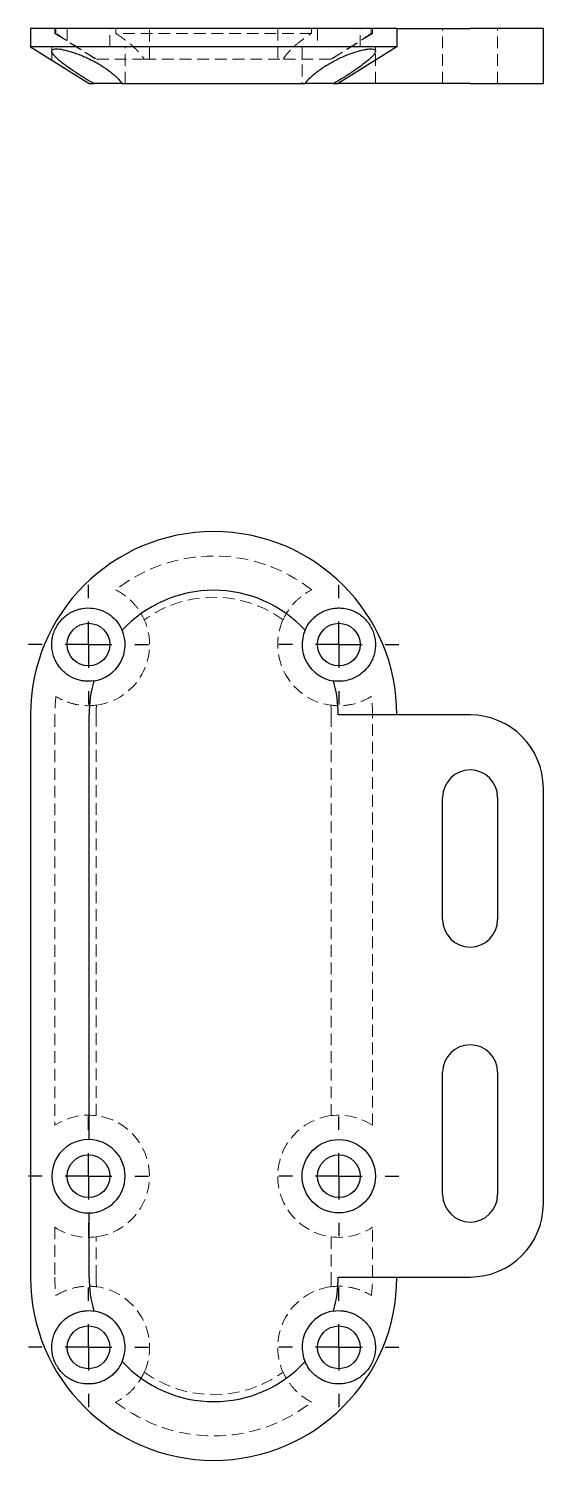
# Model space of a CAD drawing. Header units: millimetres. Extents: x 55 to 226, y 7 to 161.
# Drawn here: x 55.2 to 110.6, y 7 to 161.2 of the extents above.
import ezdxf

# ---------------------------------------------------------------- set-up
doc = ezdxf.new("R2010")
doc.units = ezdxf.units.MM
doc.linetypes.add('HIDDEN', pattern=[1.905, 1.27, -0.635])
doc.layers.add('10', color=7, linetype='Continuous')

# ---------------------------------------------------------------- blocks, each defined once
blk = doc.blocks.new('SW_CENTERMARKSYMBOL_0')
at = {"layer": '10', "color": 0}
for p, q in [((0, 5), (0, 6.45)), ((0, 0), (0, 2.5)), ((-5, 0), (-6.45, 0)), ((0, 0), (-2.5, 0)), ((0, 0), (0, -2.5)), ((0, 0), (2.5, 0)), ((5, 0), (6.45, 0)), ((0, -5), (0, -6.45))]:
    blk.add_line(p, q, dxfattribs=at)
blk = doc.blocks.new('SW_CENTERMARKSYMBOL_1')
at = {"layer": '10', "color": 0}
for p, q in [((0, 5), (0, 6.45)), ((0, 0), (0, 2.5)), ((-5, 0), (-6.45, 0)), ((0, 0), (-2.5, 0)), ((0, 0), (0, -2.5)), ((0, 0), (2.5, 0)), ((5, 0), (6.45, 0)), ((0, -5), (0, -6.45))]:
    blk.add_line(p, q, dxfattribs=at)
blk = doc.blocks.new('SW_CENTERMARKSYMBOL_2')
at = {"layer": '10', "color": 0}
for p, q in [((0, 5), (0, 6.45)), ((0, 0), (0, 2.5)), ((-5, 0), (-6.45, 0)), ((0, 0), (-2.5, 0)), ((0, 0), (0, -2.5)), ((0, 0), (2.5, 0)), ((5, 0), (6.45, 0)), ((0, -5), (0, -6.45))]:
    blk.add_line(p, q, dxfattribs=at)
blk = doc.blocks.new('SW_CENTERMARKSYMBOL_3')
at = {"layer": '10', "color": 0}
for p, q in [((0, 5), (0, 6.45)), ((0, 0), (0, 2.5)), ((-5, 0), (-6.45, 0)), ((0, 0), (-2.5, 0)), ((0, 0), (0, -2.5)), ((0, 0), (2.5, 0)), ((5, 0), (6.45, 0)), ((0, -5), (0, -6.45))]:
    blk.add_line(p, q, dxfattribs=at)
blk = doc.blocks.new('SW_CENTERMARKSYMBOL_4')
at = {"layer": '10', "color": 0}
for p, q in [((0, 5), (0, 6.45)), ((0, 0), (0, 2.5)), ((-5, 0), (-6.45, 0)), ((0, 0), (-2.5, 0)), ((0, 0), (0, -2.5)), ((0, 0), (2.5, 0)), ((5, 0), (6.45, 0)), ((0, -5), (0, -6.45))]:
    blk.add_line(p, q, dxfattribs=at)
blk = doc.blocks.new('SW_CENTERMARKSYMBOL_5')
at = {"layer": '10', "color": 0}
for p, q in [((0, 5), (0, 6.45)), ((0, 0), (0, 2.5)), ((-5, 0), (-6.45, 0)), ((0, 0), (-2.5, 0)), ((0, 0), (0, -2.5)), ((0, 0), (2.5, 0)), ((5, 0), (6.45, 0)), ((0, -5), (0, -6.45))]:
    blk.add_line(p, q, dxfattribs=at)

msp = doc.modelspace()

# ---------------------------------------------------------------- linework, layer by layer
at = {"color": 7, "linetype": 'Continuous', "lineweight": 25}
for p, q in [((55.37, 161.15), (55.37, 159.18)), ((94.84, 161.15), (55.37, 161.15)), ((94.84, 161.15), (94.84, 159.18)), ((94.84, 161.15), (102.74, 161.15)), ((110.63, 161.15), (102.74, 161.15)), ((110.63, 155.23), (110.63, 161.15)), ((94.84, 159.18), (55.37, 159.18)), ((55.37, 159.18), (61.68, 155.23)), ((94.84, 159.18), (88.53, 155.23)), ((61.68, 155.23), (62.19, 155.23)), ((65.25, 155.23), (62.19, 155.23)), ((65.25, 155.23), (84.96, 155.23)), ((88.02, 155.23), (84.96, 155.23)), ((88.02, 155.23), (88.53, 155.23)), ((102.74, 155.23), (88.53, 155.23)), ((102.74, 155.23), (110.63, 155.23)), ((55.37, 87.26), (55.37, 26.74)), ((61.68, 41.54), (61.68, 87.26)), ((102.74, 87.26), (88.53, 87.26)), ((110.63, 34.63), (110.63, 79.37)), ((99.78, 65.22), (99.78, 78.38)), ((105.7, 78.38), (105.7, 65.22)), ((99.78, 35.62), (99.78, 48.78)), ((105.7, 48.78), (105.7, 35.62)), ((61.68, 26.74), (61.68, 33.65)), ((88.53, 26.74), (102.74, 26.74))]:
    msp.add_line(p, q, dxfattribs=at)
at = {"color": 7, "linetype": 'HIDDEN', "lineweight": 18}
for p, q in [((58, 161.15), (58, 160.64)), ((58.12, 160.64), (58, 160.64)), ((58, 160.64), (62.44, 157.86)), ((58.12, 161.15), (58.12, 160.64)), ((59.32, 161.15), (59.32, 159.18)), ((63.92, 159.18), (63.92, 161.15)), ((64.55, 160.64), (64.55, 161.15)), ((85.66, 160.64), (64.55, 160.64)), ((68.2, 157.86), (68.2, 161.15)), ((82.01, 161.15), (82.01, 157.86)), ((85.66, 161.15), (85.66, 160.64)), ((86.29, 161.15), (86.29, 159.18)), ((92.21, 160.64), (87.77, 157.86)), ((90.89, 159.18), (90.89, 161.15)), ((92.09, 160.64), (92.09, 161.15)), ((92.21, 160.64), (92.09, 160.64)), ((92.21, 161.15), (92.21, 160.64)), ((99.78, 155.23), (99.78, 161.15)), ((105.7, 155.23), (105.7, 161.15)), ((57.67, 159.18), (57.67, 158.72)), ((65.57, 155.23), (65.57, 159.18)), ((84.64, 159.18), (84.64, 155.23)), ((92.54, 158.72), (92.54, 159.18)), ((57.67, 158.72), (57.67, 157.74)), ((62.44, 157.86), (62.48, 157.86)), ((67.63, 157.86), (62.48, 157.86)), ((67.63, 157.86), (82.58, 157.86)), ((87.73, 157.86), (82.58, 157.86)), ((87.73, 157.86), (87.77, 157.86)), ((92.54, 155.23), (92.54, 158.72)), ((58, 87.26), (58, 43.09)), ((62.44, 44.12), (62.44, 87.26)), ((87.77, 87.26), (87.77, 44.12)), ((92.21, 43.09), (92.21, 87.26)), ((58, 32.1), (58, 26.74)), ((62.44, 26.74), (62.44, 31.06)), ((87.77, 31.06), (87.77, 26.74)), ((92.21, 26.74), (92.21, 32.1))]:
    msp.add_line(p, q, dxfattribs=at)
at = {"color": 7, "linetype": 'Continuous', "lineweight": 25}
for centre, radius in [((61.62, 94.83), 2.3), ((88.59, 94.83), 2.3), ((88.59, 37.59), 3.95), ((61.62, 37.59), 2.3), ((88.59, 37.59), 2.3), ((61.62, 19.17), 2.3), ((88.59, 19.17), 2.3)]:
    msp.add_circle(centre, radius, dxfattribs=at)
for centre, radius, start, end in [((75.11, 87.26), 19.74, 0, 180), ((75.11, 87.26), 13.42, 42.7553, 137.2447), ((61.62, 94.83), 3.95, 278.3702, 23.047), ((88.59, 94.83), 3.95, 156.953, 261.6298), ((75.11, 87.26), 13.42, 164.1726, 180), ((75.11, 87.26), 13.42, 0, 15.8274), ((102.74, 79.37), 7.89, 0, 90), ((102.74, 78.38), 2.96, 0, 180), ((102.74, 65.22), 2.96, 180, 0), ((102.74, 48.78), 2.96, 0, 180), ((61.62, 37.59), 3.95, 89.045, 270.955), ((61.62, 37.59), 3.95, 270.955, 89.045), ((102.74, 35.62), 2.96, 180, 0), ((102.74, 34.63), 7.89, 270, 0), ((75.11, 26.74), 19.74, 180, 0), ((75.11, 26.74), 13.42, 180, 195.8274), ((75.11, 26.74), 13.42, 344.1726, 0), ((61.62, 19.17), 3.95, 336.953, 81.6298), ((88.59, 19.17), 3.95, 98.3702, 203.047), ((75.11, 26.74), 13.42, 222.7553, 317.2447)]:
    msp.add_arc(centre, radius, start, end, dxfattribs=at)
at = {"color": 7, "linetype": 'HIDDEN', "lineweight": 18}
for centre, radius, start, end in [((75.11, 87.26), 17.11, 51.8814, 128.1186), ((75.11, 87.26), 12.67, 53.8559, 126.1441), ((61.62, 94.83), 6.58, 277.5428, 23.8745), ((88.59, 94.83), 6.58, 156.1255, 262.4572), ((75.11, 87.26), 17.11, 173.2987, 180), ((75.11, 87.26), 12.67, 175.2732, 180), ((75.11, 87.26), 12.67, 0, 4.7268), ((75.11, 87.26), 17.11, 0, 6.7013), ((61.62, 37.59), 6.58, 82.8355, 123.367), ((61.62, 37.59), 6.58, 277.1645, 82.8355), ((88.59, 37.59), 6.58, 97.1645, 262.8355), ((88.59, 37.59), 6.58, 56.633, 97.1645), ((61.62, 37.59), 6.58, 236.633, 277.1645), ((88.59, 37.59), 6.58, 262.8355, 303.367), ((75.11, 26.74), 17.11, 180, 186.7013), ((75.11, 26.74), 12.67, 180, 184.7268), ((75.11, 26.74), 12.67, 355.2732, 0), ((75.11, 26.74), 17.11, 353.2987, 0), ((61.62, 19.17), 6.58, 336.1255, 82.4572), ((88.59, 19.17), 6.58, 97.5428, 203.8745), ((75.11, 26.74), 12.67, 233.8559, 306.1441), ((75.11, 26.74), 17.11, 231.8814, 308.1186)]:
    msp.add_arc(centre, radius, start, end, dxfattribs=at)
for points in [[(62.48, 157.86), (61.72, 158.33), (60.98, 158.8), (59.87, 159.5), (59.5, 159.73), (58.79, 160.19), (58.45, 160.42), (58.12, 160.64)], [(64.55, 160.64), (65.25, 160.19), (65.85, 159.74), (66.64, 159.04), (66.88, 158.8), (67.3, 158.33), (67.48, 158.1), (67.63, 157.86)], [(82.58, 157.86), (82.89, 158.33), (83.3, 158.8), (84.08, 159.5), (84.37, 159.73), (84.99, 160.19), (85.31, 160.42), (85.66, 160.64)], [(92.09, 160.64), (91.43, 160.19), (90.73, 159.74), (89.62, 159.04), (89.24, 158.8), (88.49, 158.33), (88.11, 158.1), (87.73, 157.86)], [(64.55, 100.72), (65.25, 100.37), (65.85, 99.92), (66.64, 99.1), (66.88, 98.8), (67.3, 98.17), (67.48, 97.84), (67.63, 97.49)], [(82.58, 97.49), (82.89, 98.19), (83.3, 98.81), (84.08, 99.63), (84.37, 99.89), (84.99, 100.34), (85.31, 100.55), (85.66, 100.72)], [(62.48, 88.31), (61.72, 88.21), (60.98, 88.24), (59.87, 88.48), (59.5, 88.59), (58.79, 88.88), (58.45, 89.05), (58.12, 89.26)], [(92.09, 89.26), (91.43, 88.84), (90.73, 88.56), (89.62, 88.32), (89.24, 88.27), (88.49, 88.24), (88.11, 88.26), (87.73, 88.31)], [(58.12, 24.74), (58.78, 25.16), (59.48, 25.44), (60.59, 25.68), (60.97, 25.73), (61.72, 25.76), (62.1, 25.74), (62.48, 25.69)], [(87.73, 25.69), (88.49, 25.79), (89.24, 25.76), (90.34, 25.52), (90.71, 25.41), (91.42, 25.12), (91.76, 24.95), (92.09, 24.74)], [(67.63, 16.51), (67.32, 15.81), (66.91, 15.19), (66.13, 14.37), (65.84, 14.11), (65.22, 13.66), (64.9, 13.45), (64.55, 13.28)], [(85.66, 13.28), (84.96, 13.63), (84.36, 14.08), (83.58, 14.9), (83.34, 15.2), (82.91, 15.83), (82.73, 16.16), (82.58, 16.51)]]:
    msp.add_open_spline(points, degree=3, knots=[0, 0, 0, 0, 0.5, 0.5, 0.75, 0.75, 1, 1, 1, 1], dxfattribs=at)
at = {"color": 7, "linetype": 'Continuous', "lineweight": 25}
for points, knots in [([(62.19, 155.23), (61.84, 155.43), (61.5, 155.64), (60.99, 155.95), (60.83, 156.06), (60.49, 156.27), (60.33, 156.38), (59.85, 156.7), (59.55, 156.91), (59.13, 157.22), (58.99, 157.32), (58.74, 157.51), (58.62, 157.6), (58.4, 157.79), (58.3, 157.88), (58.12, 158.05), (58.03, 158.13), (57.82, 158.36), (57.73, 158.5), (57.67, 158.67), (57.67, 158.72), (57.69, 158.81), (57.71, 158.85), (57.79, 158.91), (57.85, 158.93), (57.99, 158.97), (58.07, 158.97), (58.26, 158.97), (58.38, 158.97), (58.63, 158.94), (58.76, 158.91), (59.05, 158.86), (59.21, 158.82), (59.53, 158.73), (59.7, 158.68), (60.05, 158.57), (60.23, 158.5), (60.59, 158.37), (60.78, 158.3), (61.33, 158.06), (61.7, 157.89), (62.41, 157.52), (62.76, 157.33), (63.41, 156.92), (63.71, 156.71), (64.26, 156.28), (64.51, 156.07), (64.93, 155.64), (65.11, 155.43), (65.25, 155.23)], [0, 0, 0, 0, 0.0625, 0.0625, 0.09375, 0.09375, 0.125, 0.125, 0.1875, 0.1875, 0.21875, 0.21875, 0.25, 0.25, 0.28125, 0.28125, 0.3125, 0.3125, 0.375, 0.375, 0.40625, 0.40625, 0.4375, 0.4375, 0.46875, 0.46875, 0.5, 0.5, 0.53125, 0.53125, 0.5625, 0.5625, 0.59375, 0.59375, 0.625, 0.625, 0.65625, 0.65625, 0.6875, 0.6875, 0.75, 0.75, 0.8125, 0.8125, 0.875, 0.875, 0.9375, 0.9375, 1, 1, 1, 1]), ([(84.96, 155.23), (85.1, 155.43), (85.27, 155.64), (85.59, 155.95), (85.7, 156.06), (85.95, 156.27), (86.08, 156.38), (86.49, 156.7), (86.79, 156.91), (87.27, 157.22), (87.44, 157.32), (87.78, 157.51), (87.95, 157.6), (88.31, 157.79), (88.49, 157.88), (88.85, 158.05), (89.04, 158.13), (89.59, 158.36), (89.95, 158.5), (90.66, 158.73), (90.98, 158.82), (91.42, 158.91), (91.56, 158.93), (91.81, 158.97), (91.92, 158.97), (92.12, 158.97), (92.21, 158.97), (92.35, 158.94), (92.41, 158.92), (92.49, 158.86), (92.52, 158.82), (92.54, 158.73), (92.54, 158.68), (92.51, 158.57), (92.47, 158.51), (92.38, 158.37), (92.33, 158.3), (92.19, 158.14), (92.11, 158.06), (91.92, 157.89), (91.82, 157.8), (91.49, 157.53), (91.23, 157.33), (90.82, 157.02), (90.67, 156.92), (90.37, 156.71), (90.21, 156.6), (89.73, 156.28), (89.4, 156.07), (88.89, 155.75), (88.72, 155.64), (88.37, 155.43), (88.19, 155.33), (88.02, 155.23)], [0, 0, 0, 0, 0.0625, 0.0625, 0.09375, 0.09375, 0.125, 0.125, 0.1875, 0.1875, 0.21875, 0.21875, 0.25, 0.25, 0.28125, 0.28125, 0.3125, 0.3125, 0.375, 0.375, 0.4375, 0.4375, 0.46875, 0.46875, 0.5, 0.5, 0.53125, 0.53125, 0.5625, 0.5625, 0.59375, 0.59375, 0.625, 0.625, 0.65625, 0.65625, 0.6875, 0.6875, 0.71875, 0.71875, 0.75, 0.75, 0.8125, 0.8125, 0.84375, 0.84375, 0.875, 0.875, 0.9375, 0.9375, 0.96875, 0.96875, 1, 1, 1, 1]), ([(62.19, 90.92), (61.84, 90.87), (61.5, 90.87), (60.99, 90.93), (60.83, 90.96), (60.49, 91.04), (60.33, 91.09), (59.85, 91.28), (59.55, 91.45), (59.13, 91.76), (58.99, 91.88), (58.74, 92.12), (58.62, 92.25), (58.4, 92.53), (58.3, 92.68), (58.12, 93), (58.03, 93.16), (57.82, 93.68), (57.73, 94.05), (57.67, 94.63), (57.67, 94.83), (57.69, 95.22), (57.71, 95.42), (57.79, 95.81), (57.85, 96.01), (57.99, 96.39), (58.07, 96.57), (58.26, 96.92), (58.38, 97.09), (58.63, 97.41), (58.76, 97.56), (59.05, 97.83), (59.21, 97.96), (59.53, 98.19), (59.7, 98.29), (60.05, 98.46), (60.23, 98.53), (60.59, 98.65), (60.78, 98.69), (61.33, 98.78), (61.7, 98.79), (62.41, 98.71), (62.76, 98.62), (63.41, 98.36), (63.71, 98.19), (64.26, 97.78), (64.51, 97.54), (64.93, 97), (65.11, 96.7), (65.25, 96.37)], [0, 0, 0, 0, 0.0625, 0.0625, 0.09375, 0.09375, 0.125, 0.125, 0.1875, 0.1875, 0.21875, 0.21875, 0.25, 0.25, 0.28125, 0.28125, 0.3125, 0.3125, 0.375, 0.375, 0.40625, 0.40625, 0.4375, 0.4375, 0.46875, 0.46875, 0.5, 0.5, 0.53125, 0.53125, 0.5625, 0.5625, 0.59375, 0.59375, 0.625, 0.625, 0.65625, 0.65625, 0.6875, 0.6875, 0.75, 0.75, 0.8125, 0.8125, 0.875, 0.875, 0.9375, 0.9375, 1, 1, 1, 1]), ([(84.96, 96.37), (85.1, 96.7), (85.27, 96.99), (85.59, 97.4), (85.7, 97.52), (85.95, 97.76), (86.08, 97.88), (86.49, 98.19), (86.79, 98.36), (87.27, 98.55), (87.44, 98.61), (87.78, 98.7), (87.95, 98.73), (88.31, 98.77), (88.49, 98.78), (88.85, 98.77), (89.04, 98.76), (89.59, 98.67), (89.95, 98.56), (90.66, 98.22), (90.98, 98), (91.42, 97.59), (91.56, 97.44), (91.81, 97.12), (91.92, 96.96), (92.12, 96.61), (92.21, 96.42), (92.35, 96.04), (92.41, 95.85), (92.49, 95.46), (92.52, 95.26), (92.54, 94.86), (92.54, 94.67), (92.51, 94.28), (92.47, 94.09), (92.38, 93.72), (92.33, 93.54), (92.19, 93.19), (92.11, 93.02), (91.92, 92.7), (91.82, 92.55), (91.49, 92.13), (91.23, 91.88), (90.82, 91.56), (90.67, 91.47), (90.37, 91.3), (90.21, 91.22), (89.73, 91.03), (89.4, 90.95), (88.89, 90.89), (88.72, 90.88), (88.37, 90.88), (88.19, 90.9), (88.02, 90.92)], [0, 0, 0, 0, 0.0625, 0.0625, 0.09375, 0.09375, 0.125, 0.125, 0.1875, 0.1875, 0.21875, 0.21875, 0.25, 0.25, 0.28125, 0.28125, 0.3125, 0.3125, 0.375, 0.375, 0.4375, 0.4375, 0.46875, 0.46875, 0.5, 0.5, 0.53125, 0.53125, 0.5625, 0.5625, 0.59375, 0.59375, 0.625, 0.625, 0.65625, 0.65625, 0.6875, 0.6875, 0.71875, 0.71875, 0.75, 0.75, 0.8125, 0.8125, 0.84375, 0.84375, 0.875, 0.875, 0.9375, 0.9375, 0.96875, 0.96875, 1, 1, 1, 1]), ([(65.25, 17.63), (65.11, 17.3), (64.94, 17.01), (64.62, 16.6), (64.51, 16.48), (64.26, 16.24), (64.13, 16.12), (63.72, 15.81), (63.42, 15.64), (62.94, 15.45), (62.77, 15.39), (62.43, 15.3), (62.26, 15.27), (61.9, 15.23), (61.72, 15.22), (61.36, 15.23), (61.17, 15.24), (60.62, 15.33), (60.26, 15.44), (59.55, 15.78), (59.23, 16), (58.79, 16.41), (58.65, 16.56), (58.4, 16.88), (58.29, 17.04), (58.09, 17.4), (58, 17.58), (57.86, 17.96), (57.8, 18.15), (57.67, 18.74), (57.65, 19.15), (57.71, 19.73), (57.74, 19.91), (57.83, 20.28), (57.88, 20.47), (58.09, 20.99), (58.28, 21.3), (58.72, 21.88), (58.98, 22.12), (59.4, 22.44), (59.54, 22.53), (59.85, 22.7), (60.16, 22.85), (60.48, 22.96), (60.82, 23.04), (60.99, 23.07), (61.5, 23.13), (61.84, 23.13), (62.19, 23.08)], [0, 0, 0, 0, 0.0625, 0.0625, 0.09375, 0.09375, 0.125, 0.125, 0.1875, 0.1875, 0.21875, 0.21875, 0.25, 0.25, 0.28125, 0.28125, 0.3125, 0.3125, 0.375, 0.375, 0.4375, 0.4375, 0.46875, 0.46875, 0.5, 0.5, 0.53125, 0.53125, 0.5625, 0.5625, 0.625, 0.625, 0.65625, 0.65625, 0.6875, 0.6875, 0.75, 0.75, 0.8125, 0.8125, 0.84375, 0.84375, 0.875, 0.90625, 0.90625, 0.9375, 0.9375, 1, 1, 1, 1]), ([(88.02, 23.08), (88.37, 23.13), (88.71, 23.13), (89.22, 23.07), (89.38, 23.04), (89.72, 22.96), (89.88, 22.91), (90.36, 22.72), (90.66, 22.55), (91.08, 22.24), (91.22, 22.12), (91.47, 21.88), (91.59, 21.75), (91.81, 21.47), (91.91, 21.32), (92.09, 21), (92.18, 20.83), (92.39, 20.32), (92.48, 19.95), (92.56, 19.18), (92.54, 18.78), (92.42, 18.2), (92.37, 18), (92.23, 17.62), (92.14, 17.44), (91.95, 17.08), (91.84, 16.91), (91.59, 16.59), (91.45, 16.45), (91.16, 16.17), (91.01, 16.04), (90.68, 15.82), (90.51, 15.72), (90.17, 15.55), (89.98, 15.47), (89.62, 15.36), (89.44, 15.31), (89.07, 15.25), (88.88, 15.23), (88.52, 15.22), (88.33, 15.23), (87.8, 15.29), (87.45, 15.38), (86.96, 15.57), (86.81, 15.65), (86.51, 15.82), (86.36, 15.91), (85.95, 16.22), (85.7, 16.46), (85.38, 16.86), (85.29, 17.01), (85.11, 17.31), (85.03, 17.46), (84.96, 17.63)], [0, 0, 0, 0, 0.0625, 0.0625, 0.09375, 0.09375, 0.125, 0.125, 0.1875, 0.1875, 0.21875, 0.21875, 0.25, 0.25, 0.28125, 0.28125, 0.3125, 0.3125, 0.375, 0.375, 0.4375, 0.4375, 0.46875, 0.46875, 0.5, 0.5, 0.53125, 0.53125, 0.5625, 0.5625, 0.59375, 0.59375, 0.625, 0.625, 0.65625, 0.65625, 0.6875, 0.6875, 0.71875, 0.71875, 0.75, 0.75, 0.8125, 0.8125, 0.84375, 0.84375, 0.875, 0.875, 0.9375, 0.9375, 0.96875, 0.96875, 1, 1, 1, 1])]:
    msp.add_open_spline(points, degree=3, knots=knots, dxfattribs=at)

# ---------------------------------------------------------------- block references
at = {"layer": '10'}
for name, p in [('SW_CENTERMARKSYMBOL_3', (61.62, 94.83)), ('SW_CENTERMARKSYMBOL_2', (88.59, 94.83)), ('SW_CENTERMARKSYMBOL_1', (61.62, 37.59)), ('SW_CENTERMARKSYMBOL_4', (88.59, 37.59)), ('SW_CENTERMARKSYMBOL_5', (61.62, 19.17)), ('SW_CENTERMARKSYMBOL_0', (88.59, 19.17))]:
    msp.add_blockref(name, p, dxfattribs=at)

doc.saveas('drawing.dxf')
